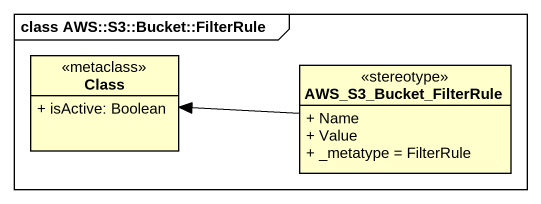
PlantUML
@startuml
mainframe class AWS::S3::Bucket::FilterRule
hide circle
hide empty members
skinparam classAttributeIconSize 0
class "Class" as Class_ <<metaclass>> {
  + isActive: Boolean
}
class AWS_S3_Bucket_FilterRule <<stereotype>> {
  + Name
  + Value
  + _metatype = FilterRule
}
AWS_S3_Bucket_FilterRule -left-> Class_
@enduml
